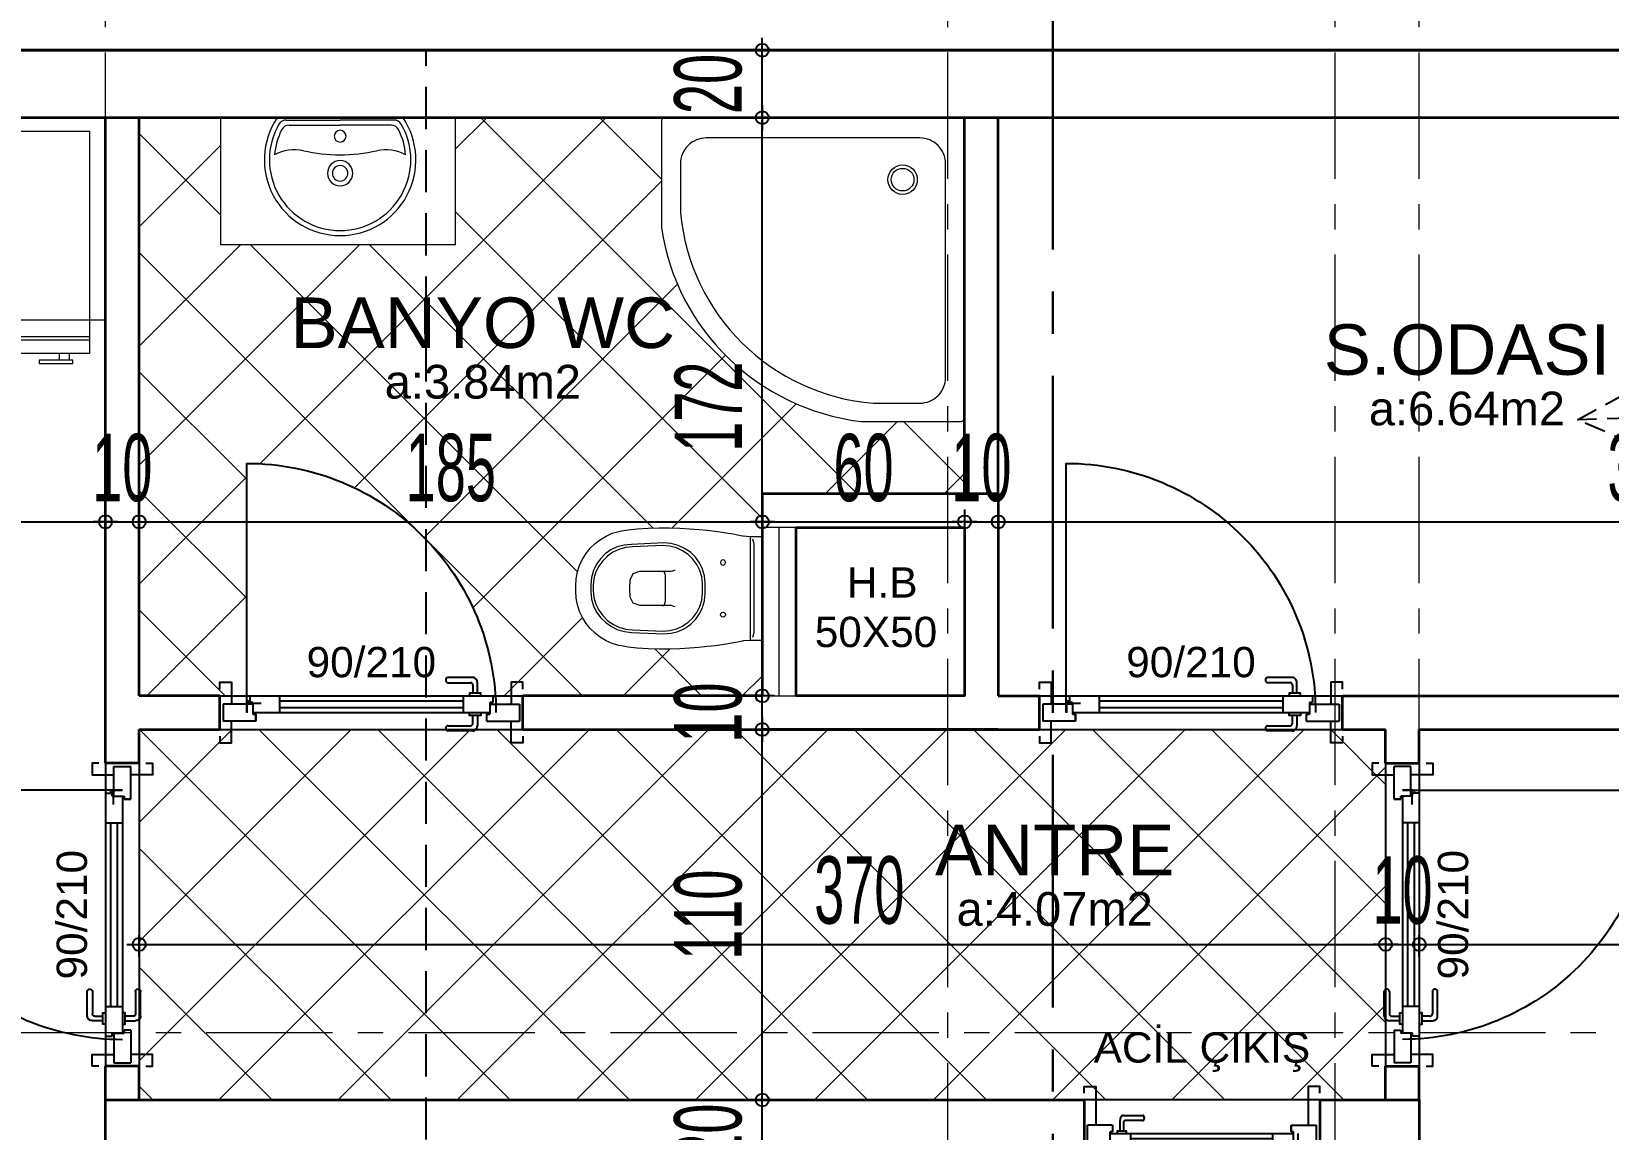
# Model space of a CAD drawing. Extents: x 386248 to 427517, y 4539405 to 4542296.
# Drawn here: x 399531 to 399999.1, y 4541307 to 4541632.9 of the extents above; entities that cross this region are included whole.
import ezdxf
from ezdxf.enums import TextEntityAlignment as Align

# ---------------------------------------------------------------- set-up
doc = ezdxf.new("R2010")
doc.units = 0
for name, pattern in [('CENTER', [2, 1.25, -0.25, 0.25, -0.25]), ('CENTER2', [1.125, 0.75, -0.125, 0.125, -0.125]), ('CENTERX2', [4, 2.5, -0.5, 0.5, -0.5]), ('DASHED2', [0.375, 0.25, -0.125]), ('DUZ', [0]), ('HIDDEN', [9.525, 6.35, -3.175])]:
    doc.linetypes.add(name, pattern=pattern)
for name, color, linetype, lineweight in [('AKS', 251, 'CENTERX2', 20), ('DUVAR', 4, 'Continuous', 35), ('GOR1', 51, 'Continuous', 25), ('MERDIVEN', 161, 'Continuous', 15), ('OLCU10', 2, 'Continuous', 25), ('t', 11, 'Continuous', 5), ('tarama ıslak zemin', 216, 'Continuous', 9), ('TEFRİŞ', 103, 'Continuous', 18)]:
    doc.layers.add(name, color=color, linetype=linetype, lineweight=lineweight)
for name, color, linetype in [('alan', 7, 'Continuous'), ('DIM', 7, 'Continuous'), ('duvar-kesim', 250, 'Continuous'), ('kapi', 16, 'Continuous'), ('kapi-yazi', 140, 'Continuous'), ('mahal', 7, 'Continuous'), ('Standart', 7, 'Continuous'), ('Y-IMAR', 15, 'DUZ')]:
    doc.layers.add(name, color=color, linetype=linetype)
doc.styles.get("Standard").update_dxf_attribs({"font": 'arial.ttf'})
doc.styles.add('T', font='ISOt.shx', dxfattribs={"width": 0.6})
doc.dimstyles.new('DOT2', dxfattribs={"dimtxt": 20, "dimasz": 0.7, "dimexe": 5, "dimexo": 5, "dimgap": 6, "dimtad": 1, "dimdec": 0, "dimdsep": 46, "dimtxsty": 'T', "dimblk1": 'SEL2', "dimblk2": 'SEL2', "dimsah": 1, "dimcen": 0, "dimse1": 1, "dimse2": 1, "dimclrd": 256, "dimclre": 256, "dimclrt": 256, "dimadec": 0, "dimazin": 0, "dimtfac": 1, "dimtdec": 0, "dimtix": 1, "dimtmove": 2, "dimatfit": 3, "dimldrblk": 'SEL2', "dimfxl": 1, "dimtolj": 1, "dimtzin": 0, "dimarcsym": 0})

# ---------------------------------------------------------------- blocks, each defined once
blk = doc.blocks.new('fm-door1')
at = {"linetype": 'Continuous'}
for p, q in [((9, 5), (91, 5)), ((9, 5), (9, 3)), ((19, 5), (19, 0)), ((81, 5), (81, 0)), ((91, 5), (91, 3)), ((0, 2.5), (0, -2.5)), ((10, 2.5), (0, 2.5)), ((7.97, 3.18), (7.97, -0.03)), ((8.4, 2.76), (12.78, 2.76)), ((10, 3), (9, 3)), ((10, 3), (10, -0.5)), ((10, 3), (10, -0.5)), ((10, 0), (90, 0)), ((91, 3), (90, 3)), ((90, 3), (90, -0.5)), ((90, 2.5), (100, 2.5)), ((100, 2.5), (100, -2.5)), ((11, -2.5), (0, -2.5)), ((10, -0.5), (11, -0.5)), ((11, -0.5), (10, -0.5)), ((11, -0.5), (11, -2.5)), ((11, -2.5), (11, -0.5)), ((89, -2.5), (89, -0.5)), ((89, -0.5), (90, -0.5)), ((89, -2.5), (100, -2.5))]:
    blk.add_line(p, q, dxfattribs=at)
at = {"color": 8, "linetype": 'Continuous'}
for p, q in [((19, 3.5), (81, 3.5)), ((19, 1.5), (81, 1.5))]:
    blk.add_line(p, q, dxfattribs=at)
at = {"linetype": 'Continuous'}
for points in [[(85.76, 5.81), (85.76, 8.89, 0.414214), (84.24, 10.41), (75.86, 10.41, 1), (75.86, 8.89), (83.48, 8.89, -0.414214), (84.24, 8.13), (84.24, 5.81)], [(85.76, -0.81), (85.76, -3.89, -0.414214), (84.24, -5.41), (75.86, -5.41, -1), (75.86, -3.89), (83.48, -3.89, 0.414214), (84.24, -3.13), (84.24, -0.81)]]:
    blk.add_lwpolyline(points, format="xyb", dxfattribs=at)
for points in [[(86.9, 5), (86.9, 5.81), (83.1, 5.81), (83.1, 5)], [(86.9, 0), (86.9, -0.81), (83.1, -0.81), (83.1, 0)]]:
    blk.add_lwpolyline(points, dxfattribs=at)
blk.add_circle((8.4, 3.18), 0.426, dxfattribs=at)
blk = doc.blocks.new('Dus-1')
for points in [[(90.17, -30.9), (90.17, -1.18, 0.414214), (88.99, 0), (0, 0)], [(0, 0), (0, -88.82, 0.414214), (1.18, -90), (32.74, -90)], [(84.75, -27.05), (84.75, -13.27, 0.414214), (77.1, -5.62), (13.68, -5.62, 0.414214), (6.03, -13.27), (6.03, -76.68, 0.414214), (13.68, -84.33), (28.13, -84.33)]]:
    blk.add_lwpolyline(points, format="xyb")
at = {"color": 8}
for radius in [4.36, 3.36]:
    blk.add_circle((18.4, -18.38), radius, dxfattribs=at)
for centre, radius, start, end in [((22.42, -22.07), 62.53, 275.2351, 355.4339), ((22.48, -22.58), 68.19, 278.6497, 352.9998)]:
    blk.add_arc(centre, radius, start, end)
blk = doc.blocks.new('Klozet-3')
for p, q in [((15.4, -3.57), (-15.35, -3.57)), ((-14.68, -2.98), (-14.01, -2.7)), ((-14.01, -2.7), (-13.13, -2.55)), ((-13.13, -2.55), (-12.69, -2.51)), ((-12.69, -2.51), (-4.94, -2.51)), ((-4.94, -2.51), (4.84, -2.51)), ((4.84, -2.51), (12.59, -2.51)), ((12.59, -2.51), (13.02, -2.55)), ((13.02, -2.55), (13.91, -2.7)), ((13.91, -2.7), (14.58, -2.98))]:
    blk.add_line(p, q)
at = {"color": 8}
for p, q in [((-4.79, -29.04), (-5.06, -29.5)), ((-5.06, -29.5), (-5.06, -29.74)), ((-3.85, -28.8), (-4.79, -29.04)), ((-0.44, -28.8), (-3.85, -28.8)), ((0.43, -28.8), (-0.44, -28.8)), ((3.83, -28.8), (0.43, -28.8)), ((4.77, -29.04), (3.83, -28.8)), ((5.04, -29.5), (4.77, -29.04)), ((5.04, -29.74), (5.04, -29.5))]:
    blk.add_line(p, q, dxfattribs=at)
blk.add_lwpolyline([(-17.9, -24.49), (-17.74, -21.61), (-17.53, -18.9), (-17.27, -16.37), (-17, -14.05), (-16.71, -11.97), (-16.43, -10.14), (-16.16, -8.6), (-15.93, -7.36), (-15.75, -6.44), (-15.63, -5.87), (-15.58, -5.68), (-15.46, -3.72), (-15.45, -1.23), (-15.46, 0), (15.46, 0), (15.45, -1.23), (15.46, -3.72), (15.58, -5.68), (15.63, -5.87), (15.75, -6.44), (15.93, -7.36), (16.16, -8.6), (16.43, -10.14), (16.71, -11.97), (17, -14.05), (17.27, -16.37), (17.53, -18.9), (17.74, -21.61), (17.9, -24.49), (17.99, -27.52), (18, -30.66), (17.91, -33.9), (17.71, -37.21), (17.43, -39.85), (17.08, -41.83), (16.91, -42.61), (16.36, -44.56), (15.56, -46.4), (14.55, -48.11), (13.33, -49.69), (11.94, -51.1), (10.38, -52.35), (8.67, -53.4), (6.84, -54.25), (4.9, -54.87), (2.88, -55.26), (0.78, -55.39), (-0.78, -55.39), (-2.88, -55.26), (-4.9, -54.87), (-6.84, -54.25), (-8.67, -53.4), (-10.38, -52.35), (-11.94, -51.1), (-13.33, -49.69), (-14.55, -48.11), (-15.56, -46.4), (-16.36, -44.56), (-16.91, -42.61), (-17.08, -41.83), (-17.43, -39.85), (-17.71, -37.21), (-17.91, -33.9), (-18, -30.66), (-17.99, -27.52)], close=True)
for points in [[(-7.32, -11.04), (-7.7, -10.94), (-8.07, -11.04), (-8.34, -11.31), (-8.44, -11.69), (-8.34, -12.07), (-8.07, -12.34), (-7.7, -12.44), (-7.32, -12.34), (-7.05, -12.07), (-6.95, -11.69), (-7.05, -11.31)], [(7.15, -11.31), (7.42, -11.04), (7.8, -10.94), (8.17, -11.04), (8.44, -11.31), (8.55, -11.69), (8.44, -12.07), (8.17, -12.34), (7.8, -12.44), (7.42, -12.34), (7.15, -12.07), (7.05, -11.69)], [(-13.52, -29.22), (-13.07, -38.88), (-12.88, -41.04), (-12.33, -43.08), (-11.45, -44.96), (-10.27, -46.64), (-8.83, -48.09), (-7.16, -49.28), (-5.29, -50.17), (-3.26, -50.73), (-1.09, -50.93), (0.99, -50.93), (3.16, -50.72), (5.19, -50.14), (7.05, -49.21), (8.72, -47.99), (10.16, -46.52), (11.35, -44.83), (12.25, -42.96), (12.82, -40.97), (13.04, -38.88), (13.49, -29.22), (13.3, -27.05), (12.74, -24.99), (11.86, -23.09), (10.68, -21.38), (9.24, -19.89), (7.57, -18.67), (5.7, -17.75), (3.67, -17.18), (1.51, -16.98), (-1.54, -16.98), (-3.7, -17.18), (-5.74, -17.75), (-7.6, -18.67), (-9.27, -19.89), (-10.72, -21.38), (-11.89, -23.09), (-12.78, -24.99), (-13.33, -27.05)], [(-12.73, -29.5), (-12.3, -38.59), (-12.12, -40.64), (-11.59, -42.58), (-10.74, -44.38), (-9.62, -46.01), (-8.24, -47.42), (-6.65, -48.58), (-4.88, -49.46), (-2.95, -50.01), (-0.91, -50.2), (0.66, -50.2), (2.7, -50.01), (4.65, -49.46), (6.45, -48.58), (8.08, -47.42), (9.49, -46.01), (10.65, -44.38), (11.53, -42.58), (12.08, -40.64), (12.27, -38.59), (12.69, -29.5), (12.51, -27.45), (12, -25.5), (11.17, -23.68), (10.06, -22.04), (8.71, -20.61), (7.14, -19.43), (5.38, -18.54), (3.47, -17.98), (1.44, -17.78), (-1.42, -17.78), (-3.46, -17.98), (-5.37, -18.54), (-7.14, -19.43), (-8.71, -20.61), (-10.07, -22.04), (-11.19, -23.68), (-12.02, -25.5), (-12.55, -27.45)]]:
    blk.add_lwpolyline(points, close=True, dxfattribs=at)
blk.add_lwpolyline([(5.47, -25.87), (5.22, -26.6), (5.11, -27.1), (5.09, -27.28), (5.09, -36.43), (4.39, -38.41), (2.57, -39.21), (0.04, -39.36), (-0.06, -39.36), (-2.58, -39.21), (-4.4, -38.41), (-5.1, -36.43), (-5.11, -27.28), (-5.13, -27.1), (-5.23, -26.6), (-5.49, -25.87)], dxfattribs=at)
blk = doc.blocks.new('Lav-1')
for p, q in [((-18.7083, 0), (18.7083, 0)), ((-15.105, -2.2), (0, -2.2)), ((15.105, -2.2), (0, -2.2))]:
    blk.add_line(p, q)
at = {"color": 8}
for p in [(-15.9925, -0.7), (15.9925, -0.7)]:
    blk.add_line(p, (0, -0.7), dxfattribs=at)
for centre, radius, start, end in [((0, -12.5), 22.5, 146.251011, 270), ((0, -12.5), 22.5, 270, 33.748989), ((0, -12.5), 19.5, 152.688782, 175.764074), ((-15.105, -4.7), 2.5, 90, 152.688782), ((15.105, -4.7), 2.5, 27.311218, 90), ((0, -12.5), 19.5, 4.235926, 27.311218), ((-13.5377, -21.504), 12, 77.387843, 119.499625), ((0, 39), 50, 257.387843, 270), ((0, 39), 50, 270, 282.612157), ((13.5377, -21.504), 12, 60.500375, 102.612157)]:
    blk.add_arc(centre, radius, start, end)
for centre, radius, start, end in [((0, -12.5), 21, 149.821029, 270), ((-15.9925, -3.2), 2.5, 90, 149.821029), ((0, -5.5), 1.75, 90, 270), ((0, -12.5), 21, 270, 30.178971), ((0, -5.5), 1.75, 270, 90), ((15.9925, -3.2), 2.5, 30.178971, 90), ((0, -16.5), 3.75, 90, 270), ((0, -16.5), 3.75, 270, 90), ((0, -16.5), 2.3, 90, 270), ((0, -16.5), 2.3, 270, 90)]:
    blk.add_arc(centre, radius, start, end, dxfattribs=at)
blk = doc.blocks.new('50505')
at = {"layer": 'Y-IMAR', "color": 6, "linetype": 'DASHED2', "ltscale": 50}
blk.add_lwpolyline([(399490.75, 4547372.27), (399490.75, 4548014.39)], dxfattribs=at)
blk = doc.blocks.new('SEL2')
at = {"layer": 'OLCU10'}
for p, q in [((5.25, 0), (-5.25, 0)), ((0, 5.25), (0, -3.95))]:
    blk.add_line(p, q, dxfattribs=at)
blk.add_circle((0, 0), 2.75, dxfattribs=at)
blk = doc.blocks.new('*D2291')
at = {"layer": 'Defpoints', "color": 0}
for p in [(399073.05, 4541529.19), (399552.94, 4541487.38), (399552.94, 4541472.28)]:
    blk.add_point(p, dxfattribs=at)
at = {"layer": 'DIM', "lineweight": -2}
blk.add_line((399073.75, 4541487.38), (399552.24, 4541487.38), dxfattribs=at)
at = {"layer": 'DIM', "linetype": 'ByBlock', "lineweight": -2, "xscale": 0.7, "yscale": 0.7, "zscale": 0.7, "rotation": 180}
blk.add_blockref('SEL2', (399073.05, 4541487.38), dxfattribs=at)
at = {"layer": 'DIM', "linetype": 'ByBlock', "lineweight": -2, "xscale": 0.7, "yscale": 0.7, "zscale": 0.7}
blk.add_blockref('SEL2', (399552.94, 4541487.38), dxfattribs=at)
at = {"layer": 'DIM', "insert": (399313, 4541503.38), "char_height": 20, "attachment_point": 5, "style": 'T'}
blk.add_mtext('\\A1;480', dxfattribs=at)
blk = doc.blocks.new('*D2292')
at = {"layer": 'Defpoints', "color": 0}
for p in [(399562.94, 4541487.38), (399552.94, 4541472.28), (399562.94, 4541472.28)]:
    blk.add_point(p, dxfattribs=at)
at = {"layer": 'DIM', "lineweight": -2}
for p, q in [((399552.24, 4541487.38), (399551.54, 4541487.38)), ((399552.94, 4541487.38), (399562.94, 4541487.38)), ((399563.64, 4541487.38), (399564.34, 4541487.38))]:
    blk.add_line(p, q, dxfattribs=at)
at = {"layer": 'DIM', "linetype": 'ByBlock', "lineweight": -2, "xscale": 0.7, "yscale": 0.7, "zscale": 0.7}
blk.add_blockref('SEL2', (399552.94, 4541487.38), dxfattribs=at)
at = {"layer": 'DIM', "linetype": 'ByBlock', "lineweight": -2, "xscale": 0.7, "yscale": 0.7, "zscale": 0.7, "rotation": 180}
blk.add_blockref('SEL2', (399562.94, 4541487.38), dxfattribs=at)
at = {"layer": 'DIM', "insert": (399557.94, 4541503.38), "char_height": 20, "attachment_point": 5, "style": 'T'}
blk.add_mtext('\\A1;10', dxfattribs=at)
blk = doc.blocks.new('*D2293')
at = {"layer": 'Defpoints', "color": 0}
for p in [(399747.94, 4541495.76), (399747.94, 4541487.38), (399562.94, 4541472.28)]:
    blk.add_point(p, dxfattribs=at)
at = {"layer": 'DIM', "lineweight": -2}
blk.add_line((399563.64, 4541487.38), (399747.24, 4541487.38), dxfattribs=at)
at = {"layer": 'DIM', "linetype": 'ByBlock', "lineweight": -2, "xscale": 0.7, "yscale": 0.7, "zscale": 0.7, "rotation": 180}
blk.add_blockref('SEL2', (399562.94, 4541487.38), dxfattribs=at)
at = {"layer": 'DIM', "linetype": 'ByBlock', "lineweight": -2, "xscale": 0.7, "yscale": 0.7, "zscale": 0.7}
blk.add_blockref('SEL2', (399747.94, 4541487.38), dxfattribs=at)
at = {"layer": 'DIM', "insert": (399655.44, 4541503.38), "char_height": 20, "attachment_point": 5, "style": 'T'}
blk.add_mtext('\\A1;185', dxfattribs=at)
blk = doc.blocks.new('*D2294')
at = {"layer": 'Defpoints', "color": 0}
for p in [(399747.94, 4541495.76), (399807.94, 4541495.76), (399807.94, 4541487.38)]:
    blk.add_point(p, dxfattribs=at)
at = {"layer": 'DIM', "lineweight": -2}
blk.add_line((399748.64, 4541487.38), (399807.24, 4541487.38), dxfattribs=at)
at = {"layer": 'DIM', "linetype": 'ByBlock', "lineweight": -2, "xscale": 0.7, "yscale": 0.7, "zscale": 0.7, "rotation": 180}
blk.add_blockref('SEL2', (399747.94, 4541487.38), dxfattribs=at)
at = {"layer": 'DIM', "linetype": 'ByBlock', "lineweight": -2, "xscale": 0.7, "yscale": 0.7, "zscale": 0.7}
blk.add_blockref('SEL2', (399807.94, 4541487.38), dxfattribs=at)
at = {"layer": 'DIM', "insert": (399777.94, 4541503.38), "char_height": 20, "attachment_point": 5, "style": 'T'}
blk.add_mtext('\\A1;60', dxfattribs=at)
blk = doc.blocks.new('*D2295')
at = {"layer": 'Defpoints', "color": 0}
for p in [(399807.94, 4541495.76), (399817.94, 4541499.3), (399817.94, 4541487.38)]:
    blk.add_point(p, dxfattribs=at)
at = {"layer": 'DIM', "lineweight": -2}
for p, q in [((399807.24, 4541487.38), (399806.54, 4541487.38)), ((399807.94, 4541487.38), (399817.94, 4541487.38)), ((399818.64, 4541487.38), (399819.34, 4541487.38))]:
    blk.add_line(p, q, dxfattribs=at)
at = {"layer": 'DIM', "linetype": 'ByBlock', "lineweight": -2, "xscale": 0.7, "yscale": 0.7, "zscale": 0.7}
blk.add_blockref('SEL2', (399807.94, 4541487.38), dxfattribs=at)
at = {"layer": 'DIM', "linetype": 'ByBlock', "lineweight": -2, "xscale": 0.7, "yscale": 0.7, "zscale": 0.7, "rotation": 180}
blk.add_blockref('SEL2', (399817.94, 4541487.38), dxfattribs=at)
at = {"layer": 'DIM', "insert": (399812.94, 4541503.38), "char_height": 20, "attachment_point": 5, "style": 'T'}
blk.add_mtext('\\A1;10', dxfattribs=at)
blk = doc.blocks.new('*D2296')
at = {"layer": 'Defpoints', "color": 0}
for p in [(399817.94, 4541499.3), (400206.44, 4541487.38), (400206.44, 4541471.97)]:
    blk.add_point(p, dxfattribs=at)
at = {"layer": 'DIM', "lineweight": -2}
blk.add_line((399818.64, 4541487.38), (400205.74, 4541487.38), dxfattribs=at)
at = {"layer": 'DIM', "linetype": 'ByBlock', "lineweight": -2, "xscale": 0.7, "yscale": 0.7, "zscale": 0.7, "rotation": 180}
blk.add_blockref('SEL2', (399817.94, 4541487.38), dxfattribs=at)
at = {"layer": 'DIM', "linetype": 'ByBlock', "lineweight": -2, "xscale": 0.7, "yscale": 0.7, "zscale": 0.7}
blk.add_blockref('SEL2', (400206.44, 4541487.38), dxfattribs=at)
at = {"layer": 'DIM', "insert": (400012.19, 4541503.38), "char_height": 20, "attachment_point": 5, "style": 'T'}
blk.add_mtext('\\A1;389', dxfattribs=at)
blk = doc.blocks.new('Buzdlb2')
for p, q in [((-32, 0), (32, 0)), ((35, -4), (-35, -4)), ((-35, -4), (-35, -70)), ((35, -70), (35, -4)), ((35, -65), (-35, -65)), ((-35, -66), (35, -66)), ((-35, -70), (35, -70))]:
    blk.add_line(p, q)
at = {"color": 8}
for p, q in [((-29, -70), (-29, -72)), ((-26, -70), (-26, -72)), ((-30, -72), (-20, -72)), ((-30, -73), (-30, -72)), ((-20, -73), (-30, -73)), ((-20, -72), (-20, -73))]:
    blk.add_line(p, q, dxfattribs=at)
blk = doc.blocks.new('*D2308')
at = {"layer": 'Defpoints', "color": 0}
for p in [(399932.94, 4541361.95), (399562.94, 4541315.76), (399932.94, 4541315.76)]:
    blk.add_point(p, dxfattribs=at)
at = {"layer": 'DIM', "lineweight": -2}
blk.add_line((399563.64, 4541361.95), (399932.24, 4541361.95), dxfattribs=at)
at = {"layer": 'DIM', "linetype": 'ByBlock', "lineweight": -2, "xscale": 0.7, "yscale": 0.7, "zscale": 0.7, "rotation": 180}
blk.add_blockref('SEL2', (399562.94, 4541361.95), dxfattribs=at)
at = {"layer": 'DIM', "linetype": 'ByBlock', "lineweight": -2, "xscale": 0.7, "yscale": 0.7, "zscale": 0.7}
blk.add_blockref('SEL2', (399932.94, 4541361.95), dxfattribs=at)
at = {"layer": 'DIM', "insert": (399776.7, 4541377.95), "char_height": 20, "attachment_point": 5, "style": 'T'}
blk.add_mtext('\\A1;370', dxfattribs=at)
blk = doc.blocks.new('*D2309')
at = {"layer": 'Defpoints', "color": 0}
for p in [(399942.94, 4541361.95), (399942.94, 4541352.43), (399932.94, 4541315.76)]:
    blk.add_point(p, dxfattribs=at)
at = {"layer": 'DIM', "lineweight": -2}
for p, q in [((399932.24, 4541361.95), (399931.54, 4541361.95)), ((399932.94, 4541361.95), (399942.94, 4541361.95)), ((399943.64, 4541361.95), (399944.34, 4541361.95))]:
    blk.add_line(p, q, dxfattribs=at)
at = {"layer": 'DIM', "linetype": 'ByBlock', "lineweight": -2, "xscale": 0.7, "yscale": 0.7, "zscale": 0.7}
blk.add_blockref('SEL2', (399932.94, 4541361.95), dxfattribs=at)
at = {"layer": 'DIM', "linetype": 'ByBlock', "lineweight": -2, "xscale": 0.7, "yscale": 0.7, "zscale": 0.7, "rotation": 180}
blk.add_blockref('SEL2', (399942.94, 4541361.95), dxfattribs=at)
at = {"layer": 'DIM', "insert": (399937.94, 4541377.95), "char_height": 20, "attachment_point": 5, "style": 'T'}
blk.add_mtext('\\A1;10', dxfattribs=at)
blk = doc.blocks.new('*D2310')
at = {"layer": 'Defpoints', "color": 0}
for p in [(400210.33, 4541361.95), (399942.94, 4541352.43), (400210.33, 4541354)]:
    blk.add_point(p, dxfattribs=at)
at = {"layer": 'DIM', "lineweight": -2}
blk.add_line((399943.64, 4541361.95), (400209.63, 4541361.95), dxfattribs=at)
at = {"layer": 'DIM', "linetype": 'ByBlock', "lineweight": -2, "xscale": 0.7, "yscale": 0.7, "zscale": 0.7, "rotation": 180}
blk.add_blockref('SEL2', (399942.94, 4541361.95), dxfattribs=at)
at = {"layer": 'DIM', "linetype": 'ByBlock', "lineweight": -2, "xscale": 0.7, "yscale": 0.7, "zscale": 0.7}
blk.add_blockref('SEL2', (400210.33, 4541361.95), dxfattribs=at)
at = {"layer": 'DIM', "insert": (400076.63, 4541377.95), "char_height": 20, "attachment_point": 5, "style": 'T'}
blk.add_mtext('\\A1;267', dxfattribs=at)
blk = doc.blocks.new('*D2321')
at = {"layer": 'Defpoints', "color": 0}
for p in [(399747.88, 4541315.76), (399769.01, 4541315.76), (399747.88, 4541295.76)]:
    blk.add_point(p, dxfattribs=at)
at = {"layer": 'DIM', "lineweight": -2}
for p, q in [((399747.88, 4541316.46), (399747.88, 4541317.16)), ((399747.88, 4541295.76), (399747.88, 4541315.76)), ((399747.88, 4541295.06), (399747.88, 4541294.36))]:
    blk.add_line(p, q, dxfattribs=at)
at = {"layer": 'DIM', "linetype": 'ByBlock', "lineweight": -2, "xscale": 0.7, "yscale": 0.7, "zscale": 0.7}
for p, rotation in [((399747.88, 4541315.76), 270), ((399747.88, 4541295.76), 90)]:
    blk.add_blockref('SEL2', p, dxfattribs=dict(at, rotation=rotation))
at = {"layer": 'DIM', "insert": (399731.88, 4541305.76), "char_height": 20, "attachment_point": 5, "rotation": 90, "style": 'T'}
blk.add_mtext('\\A1;20', dxfattribs=at)
blk = doc.blocks.new('*D2322')
at = {"layer": 'Defpoints', "color": 0}
for p in [(399747.88, 4541425.76), (399753.51, 4541425.76), (399769.01, 4541315.76)]:
    blk.add_point(p, dxfattribs=at)
at = {"layer": 'DIM', "lineweight": -2}
blk.add_line((399747.88, 4541316.46), (399747.88, 4541425.06), dxfattribs=at)
at = {"layer": 'DIM', "linetype": 'ByBlock', "lineweight": -2, "xscale": 0.7, "yscale": 0.7, "zscale": 0.7}
for p, rotation in [((399747.88, 4541425.76), 90), ((399747.88, 4541315.76), 270)]:
    blk.add_blockref('SEL2', p, dxfattribs=dict(at, rotation=rotation))
at = {"layer": 'DIM', "insert": (399731.88, 4541370.76), "char_height": 20, "attachment_point": 5, "rotation": 90, "style": 'T'}
blk.add_mtext('\\A1;110', dxfattribs=at)
blk = doc.blocks.new('*D2323')
at = {"layer": 'Defpoints', "color": 0}
for p in [(399747.88, 4541435.76), (399765, 4541435.76), (399753.51, 4541425.76)]:
    blk.add_point(p, dxfattribs=at)
at = {"layer": 'DIM', "lineweight": -2}
for p, q in [((399747.88, 4541436.46), (399747.88, 4541437.16)), ((399747.88, 4541425.76), (399747.88, 4541435.76)), ((399747.88, 4541425.06), (399747.88, 4541424.36))]:
    blk.add_line(p, q, dxfattribs=at)
at = {"layer": 'DIM', "linetype": 'ByBlock', "lineweight": -2, "xscale": 0.7, "yscale": 0.7, "zscale": 0.7}
for p, rotation in [((399747.88, 4541435.76), 270), ((399747.88, 4541425.76), 90)]:
    blk.add_blockref('SEL2', p, dxfattribs=dict(at, rotation=rotation))
at = {"layer": 'DIM', "insert": (399731.88, 4541430.76), "char_height": 20, "attachment_point": 5, "rotation": 90, "style": 'T'}
blk.add_mtext('\\A1;10', dxfattribs=at)
blk = doc.blocks.new('*D2324')
at = {"layer": 'Defpoints', "color": 0}
for p in [(399747.88, 4541607.38), (399763.53, 4541607.38), (399765, 4541435.76)]:
    blk.add_point(p, dxfattribs=at)
at = {"layer": 'DIM', "lineweight": -2}
blk.add_line((399747.88, 4541436.46), (399747.88, 4541606.68), dxfattribs=at)
at = {"layer": 'DIM', "linetype": 'ByBlock', "lineweight": -2, "xscale": 0.7, "yscale": 0.7, "zscale": 0.7}
for p, rotation in [((399747.88, 4541607.38), 90), ((399747.88, 4541435.76), 270)]:
    blk.add_blockref('SEL2', p, dxfattribs=dict(at, rotation=rotation))
at = {"layer": 'DIM', "insert": (399731.88, 4541521.57), "char_height": 20, "attachment_point": 5, "rotation": 90, "style": 'T'}
blk.add_mtext('\\A1;172', dxfattribs=at)
blk = doc.blocks.new('*D2325')
at = {"layer": 'Defpoints', "color": 0}
for p in [(399747.88, 4541627.38), (399763.53, 4541627.38), (399763.53, 4541607.38)]:
    blk.add_point(p, dxfattribs=at)
at = {"layer": 'DIM', "lineweight": -2}
for p, q in [((399747.88, 4541628.08), (399747.88, 4541628.78)), ((399747.88, 4541607.38), (399747.88, 4541627.38)), ((399747.88, 4541606.68), (399747.88, 4541605.98))]:
    blk.add_line(p, q, dxfattribs=at)
at = {"layer": 'DIM', "linetype": 'ByBlock', "lineweight": -2, "xscale": 0.7, "yscale": 0.7, "zscale": 0.7}
for p, rotation in [((399747.88, 4541627.38), 270), ((399747.88, 4541607.38), 90)]:
    blk.add_blockref('SEL2', p, dxfattribs=dict(at, rotation=rotation))
at = {"layer": 'DIM', "insert": (399731.88, 4541617.38), "char_height": 20, "attachment_point": 5, "rotation": 90, "style": 'T'}
blk.add_mtext('\\A1;20', dxfattribs=at)
blk = doc.blocks.new('G$C5DD4B624')
at = {"layer": 'Standart', "color": 2, "linetype": 'CENTER2', "lineweight": 30, "ltscale": 100}
blk.add_lwpolyline([(1065.54, 2101.93), (1065.54, 112.65)], dxfattribs=at)
blk = doc.blocks.new('fm-win2')
at = {"color": 8, "linetype": 'Continuous'}
for p, q in [((11, 1.37), (11, 0.17)), ((11, 1.37), (54.25, 1.37)), ((11, 0.17), (54.25, 0.17)), ((12, 1.37), (12, 0.17)), ((12.75, 3), (52.5, 3)), ((53.25, 1.37), (53.25, 0.17)), ((54.25, 1.37), (54.25, 0.17)), ((63.85, 0.28), (63.85, -0.92)), ((63.85, 0.28), (103.15, 0.28)), ((64.85, 0.28), (64.85, -0.92)), ((102.15, 0.28), (102.15, -0.92)), ((103.15, 0.28), (103.15, -0.92)), ((12.85, -1.85), (52.3, -1.85)), ((63.85, -0.92), (103.15, -0.92)), ((65.4, -3.35), (101.6, -3.35))]:
    blk.add_line(p, q, dxfattribs=at)
at = {"linetype": 'Continuous'}
for points in [[(7, -1.75), (0, -1.75), (0, 1.75), (7, 1.75)], [(7.5, -1.7), (7.5, -0.1), (7.2, -0.1), (7.2, 0.2), (7.5, 0.2), (7.5, 0.7), (7.2, 0.7), (7.2, 1), (7.5, 1), (7.5, 2), (6.16, 2), (6.16, 2.7), (5.65, 2.7), (5.51, 2), (5.2, 2), (5.4, 3), (12.5, 3), (12.7, 2), (12.39, 2), (12.25, 2.7), (11.74, 2.7), (11.74, 2), (10.5, 2), (10.5, 1), (10.8, 1), (10.8, 0.7), (10.5, 0.7), (10.5, 0.2), (10.8, 0.2), (10.8, -0.1), (10.5, -0.1), (10.5, -1.7), (10.8, -1.7), (10.8, -2), (7.2, -2), (7.2, -1.7)], [(58, 2), (59.24, 2), (59.24, 2.7), (59.75, 2.7), (59.89, 2), (60.2, 2), (60, 3), (52.75, 3), (52.55, 2), (52.86, 2), (53, 2.7), (53.51, 2.7), (53.51, 2), (54.75, 2), (54.75, 1), (54.45, 1), (54.45, 0.7), (54.75, 0.7), (54.75, 0.2), (54.45, 0.2), (54.45, -0.1), (54.75, -0.1), (54.75, -1.69), (54.45, -1.69), (54.45, -2), (58.3, -2), (58.3, -1.69), (58, -1.69), (58, -0.1), (58.3, -0.1), (58.3, 0.2), (58, 0.2), (58, 0.7), (58.3, 0.7), (58.3, 1), (58, 1)], [(63.05, -1.25), (63.05, 0.9), (63.89, 0.9), (63.89, 1.6), (64.4, 1.6), (64.54, 0.9), (64.85, 0.9), (64.65, 1.9), (59.75, 1.9), (59.75, 1.6), (59.85, 1.6), (59.85, 0.8), (59.05, 0.8), (59.05, -0.2), (60.05, -0.2), (60.05, -1.75), (59.05, -1.75), (59.05, -2.25), (57.5, -2.25), (57.5, -3.5), (63.35, -3.5), (63.35, -3.2), (63.05, -3.2), (63.05, -1.4), (63.35, -1.4), (63.35, -1.25)], [(103.95, -1.4), (103.65, -1.4), (103.65, -1.25), (103.95, -1.25), (103.95, 0.9), (103.11, 0.9), (103.11, 1.6), (102.6, 1.6), (102.46, 0.9), (102.15, 0.9), (102.35, 1.9), (107.25, 1.9), (107.25, 1.6), (107.15, 1.6), (107.15, 0.8), (107.95, 0.8), (107.95, -0.2), (106.95, -0.2), (106.95, -1.75), (107.95, -1.75), (107.95, -2.25), (109.5, -2.25), (109.5, -3.5), (103.65, -3.5), (103.65, -3.2), (103.95, -3.2)], [(109, 0.7), (108.7, 0.7), (108.7, 1), (109, 1), (109, 2), (107.76, 2), (107.76, 2.7), (107.25, 2.7), (107.11, 2), (106.8, 2), (107, 3), (114.35, 3), (114.55, 2), (114.24, 2), (114.1, 2.7), (113.59, 2.7), (113.59, 2), (112.25, 2), (112.25, 1), (112.55, 1), (112.55, 0.7), (112.25, 0.7), (112.25, 0.2), (112.55, 0.2), (112.55, -0.1), (112.25, -0.1), (112.25, -1.69), (112.55, -1.69), (112.55, -2), (108.7, -2), (108.7, -1.69), (109, -1.69), (109, -0.1), (108.7, -0.1), (108.7, 0.2), (109, 0.2)], [(113, -1.75), (120, -1.75), (120, 1.75), (113, 1.75)]]:
    blk.add_lwpolyline(points, close=True, dxfattribs=at)
at = {"color": 8, "linetype": 'Continuous'}
blk.add_lwpolyline([(63.45, 1.9), (65.25, 3.7), (101.75, 3.7), (103.55, 1.9)], dxfattribs=at)
for points in [[(10.9, -1.35), (10.9, -1.85), (12.6, -1.85), (12.6, -0.45), (12.3, -0.45), (12.3, -0.95), (11.8, -0.95), (11.8, -0.45), (11.5, -0.45), (11.5, -1.05), (10.7, -1.05), (10.7, -0.45), (10.6, -0.45), (10.6, -1.35)], [(54.35, -1.35), (54.35, -1.85), (52.65, -1.85), (52.65, -0.45), (52.95, -0.45), (52.95, -0.95), (53.45, -0.95), (53.45, -0.45), (53.75, -0.45), (53.75, -1.05), (54.55, -1.05), (54.55, -0.45), (54.65, -0.45), (54.65, -1.35)], [(63.15, -2.45), (63.45, -2.45), (63.45, -3.35), (65.15, -3.35), (65.15, -1.55), (64.85, -1.55), (64.85, -2.05), (64.35, -2.05), (64.35, -1.55), (64.05, -1.55), (64.05, -2.15), (63.25, -2.15), (63.25, -1.55), (63.15, -1.55)], [(103.85, -2.45), (103.55, -2.45), (103.55, -3.35), (101.85, -3.35), (101.85, -1.55), (102.15, -1.55), (102.15, -2.05), (102.65, -2.05), (102.65, -1.55), (102.95, -1.55), (102.95, -2.15), (103.75, -2.15), (103.75, -1.55), (103.85, -1.55)]]:
    blk.add_lwpolyline(points, close=True, dxfattribs=at)
blk = doc.blocks.new('güvercinli')
at = {"layer": 'duvar-kesim', "linetype": 'HIDDEN'}
for p, q in [((134034.64, -117635.29), (134034.64, -117620.29)), ((134154.64, -117620.29), (134034.64, -117620.29)), ((134154.64, -117635.29), (134154.64, -117620.29))]:
    blk.add_line(p, q, dxfattribs=at)
for points in [[(134034.64, -117618.29), (134034.64, -117616.29), (134038.14, -117616.29), (134038.14, -117625.29)], [(134154.64, -117618.29), (134154.64, -117616.29), (134151.14, -117616.29), (134151.14, -117625.29)], [(134034.64, -117637.29), (134034.64, -117639.29), (134038.14, -117639.29), (134038.14, -117630.29)], [(134154.64, -117637.29), (134154.64, -117639.29), (134151.14, -117639.29), (134151.14, -117630.29)], [(134094.64, -117635.29), (134094.64, -117755.29), (134034.64, -117635.29), (134151.14, -117635.29), (134094.64, -117755.29)]]:
    blk.add_lwpolyline(points, dxfattribs=at)
at = {"layer": 'duvar-kesim', "linetype": 'HIDDEN', "xscale": -0.9833333333333298, "zscale": 0.98333333333333}
blk.add_blockref('fm-win2', (134153.64, -117627.79), dxfattribs=at)

msp = doc.modelspace()

# ---------------------------------------------------------------- hatches: boundary and pattern name
at = {"layer": 'tarama ıslak zemin'}
h = msp.add_hatch(dxfattribs=at)
h.set_pattern_fill('ANSI37', color=251, scale=200, angle=180, style=0)
h.set_pattern_definition([(45, (170792.406, 4604203.09), (-17.6776695, 17.6776695), []), (135, (170792.406, 4604203.09), (-17.6776695, -17.6776695), [])])
edge = h.paths.add_edge_path()
edge.add_line((399648.142, 4541425.762), (399590.357, 4541425.762))
edge.add_line((399590.357, 4541425.762), (399586.857, 4541425.762))
edge.add_line((399586.857, 4541425.762), (399562.942, 4541425.762))
edge.add_line((399562.942, 4541425.762), (399562.942, 4541415.762))
edge.add_line((399562.942, 4541415.762), (399562.942, 4541412.262))
edge.add_line((399562.942, 4541412.262), (399562.942, 4541348.597))
edge.add_ellipse((399562.588, 4541348.005), major_axis=(-0.76, 0), ratio=0.88, start_angle=180, end_angle=242.23737, ccw=False)
edge.add_line((399563.348, 4541348.005), (399563.348, 4541340.632))
edge.add_ellipse((399561.827, 4541340.632), major_axis=(-1.521, 0), ratio=0.88, start_angle=137.13047, end_angle=180, ccw=False)
edge.add_line((399562.942, 4541339.721), (399562.942, 4541329.262))
edge.add_line((399562.942, 4541329.262), (399562.942, 4541325.762))
edge.add_line((399562.942, 4541325.762), (399562.942, 4541315.762))
edge.add_line((399562.942, 4541315.762), (399648.142, 4541315.762))
edge.add_line((399648.142, 4541315.762), (399648.142, 4541425.762))
edge = h.paths.add_edge_path()
edge.add_line((399909.917, 4541315.762), (399913.417, 4541315.762))
edge.add_line((399913.417, 4541315.762), (399932.942, 4541315.762))
edge.add_line((399932.942, 4541315.762), (399932.942, 4541325.762))
edge.add_line((399932.942, 4541325.762), (399932.942, 4541329.262))
edge.add_line((399932.942, 4541329.262), (399932.942, 4541339.721))
edge.add_ellipse((399934.056, 4541340.632), major_axis=(1.521, 0), ratio=0.88, start_angle=540, end_angle=582.86953, ccw=False)
edge.add_line((399932.536, 4541340.632), (399932.536, 4541348.005))
edge.add_ellipse((399933.296, 4541348.005), major_axis=(0.76, 0), ratio=0.88, start_angle=477.76263, end_angle=540, ccw=False)
edge.add_line((399932.942, 4541348.597), (399932.942, 4541412.262))
edge.add_line((399932.942, 4541412.262), (399932.942, 4541415.762))
edge.add_line((399932.942, 4541415.762), (399932.942, 4541425.762))
edge.add_line((399932.942, 4541425.762), (399920.156, 4541425.762))
edge.add_line((399920.156, 4541425.762), (399916.656, 4541425.762))
edge.add_line((399916.656, 4541425.762), (399906.198, 4541425.762))
edge.add_ellipse((399905.287, 4541426.877), major_axis=(0, 1.521), ratio=0.88, start_angle=540, end_angle=582.86953, ccw=False)
edge.add_line((399905.287, 4541425.356), (399897.913, 4541425.356))
edge.add_ellipse((399897.913, 4541426.117), major_axis=(0, 0.76), ratio=0.88, start_angle=477.76263, end_angle=540, ccw=False)
edge.add_line((399897.321, 4541425.762), (399833.656, 4541425.762))
edge.add_line((399833.656, 4541425.762), (399830.156, 4541425.762))
edge.add_line((399830.156, 4541425.762), (399817.942, 4541425.762))
edge.add_line((399817.942, 4541425.762), (399747.942, 4541425.762))
edge.add_line((399747.942, 4541425.762), (399676.857, 4541425.762))
edge.add_line((399676.857, 4541425.762), (399673.357, 4541425.762))
edge.add_line((399673.357, 4541425.762), (399662.901, 4541425.762))
edge.add_ellipse((399661.988, 4541426.875), major_axis=(0, 1.521), ratio=0.88, start_angle=540, end_angle=583.0057, ccw=False)
edge.add_line((399661.988, 4541425.354), (399654.614, 4541425.354))
edge.add_ellipse((399654.614, 4541426.114), major_axis=(0, 0.76), ratio=0.88, start_angle=477.55318, end_angle=540, ccw=False)
edge.add_line((399654.021, 4541425.762), (399648.142, 4541425.762))
edge.add_line((399648.142, 4541425.762), (399648.142, 4541315.762))
edge.add_line((399648.142, 4541315.762), (399843.417, 4541315.762))
edge.add_line((399843.417, 4541315.762), (399846.917, 4541315.762))
edge.add_line((399846.917, 4541315.762), (399909.917, 4541315.762))
h.paths.add_polyline_path([(399924.371, 4541397.953), (399951.513, 4541397.953), (399951.513, 4541357.953), (399924.371, 4541357.953)], flags=9)
h.paths.add_polyline_path([(399673.357, 4541435.758), (399676.857, 4541435.758), (399747.942, 4541435.758), (399747.942, 4541452.164), (399746.713, 4541452.177), (399744.375, 4541452.163), (399744.222, 4541452.162), (399742.262, 4541452.044), (399742.068, 4541452.001), (399741.502, 4541451.881), (399740.586, 4541451.698), (399739.344, 4541451.466), (399737.799, 4541451.202), (399735.974, 4541450.919), (399733.891, 4541450.631), (399731.574, 4541450.353), (399729.046, 4541450.1), (399726.329, 4541449.887), (399723.448, 4541449.727), (399720.424, 4541449.636), (399717.282, 4541449.627), (399714.043, 4541449.716), (399710.731, 4541449.917), (399708.095, 4541450.2), (399706.112, 4541450.546), (399705.329, 4541450.715), (399703.381, 4541451.27), (399701.542, 4541452.064), (399699.828, 4541453.078), (399698.254, 4541454.293), (399696.838, 4541455.69), (399695.595, 4541457.251), (399694.542, 4541458.957), (399693.695, 4541460.788), (399693.07, 4541462.725), (399692.683, 4541464.75), (399692.55, 4541466.844), (399692.55, 4541468.41), (399692.683, 4541470.504), (399693.07, 4541472.529), (399693.695, 4541474.467), (399694.542, 4541476.298), (399695.595, 4541478.003), (399696.838, 4541479.564), (399698.254, 4541480.961), (399699.828, 4541482.177), (399701.542, 4541483.191), (399703.381, 4541483.985), (399705.329, 4541484.539), (399706.112, 4541484.708), (399708.095, 4541485.054), (399710.731, 4541485.337), (399714.043, 4541485.538), (399717.282, 4541485.627), (399720.424, 4541485.619), (399723.448, 4541485.527), (399726.329, 4541485.368), (399729.046, 4541485.154), (399731.574, 4541484.901), (399733.891, 4541484.623), (399735.974, 4541484.336), (399737.799, 4541484.052), (399739.344, 4541483.788), (399740.586, 4541483.557), (399741.502, 4541483.374), (399742.068, 4541483.253), (399742.262, 4541483.21), (399744.222, 4541483.092), (399744.375, 4541483.091), (399746.713, 4541483.077), (399747.942, 4541483.09), (399747.942, 4541485.762), (399747.942, 4541495.762), (399807.942, 4541495.762), (399807.942, 4541518.387, -0.4142136), (399806.765, 4541517.21), (399777.046, 4541517.21, -0.3362948), (399717.942, 4541574.637), (399717.942, 4541606.198, -0.4142136), (399719.119, 4541607.375), (399656.774, 4541607.375), (399656.774, 4541569.628), (399648.142, 4541569.628), (399648.142, 4541482.108, -0.1766288), (399668.688, 4541435.758)])
h.paths.add_polyline_path([(399636.156, 4541523.375), (399674.728, 4541523.375), (399674.728, 4541483.375), (399636.156, 4541483.375)], flags=9)
h.paths.add_polyline_path([(399799.371, 4541523.375), (399826.513, 4541523.375), (399826.513, 4541483.375), (399799.371, 4541483.375)], flags=9)
h.paths.add_polyline_path([(399605.675, 4541558.01), (399724.908, 4541558.01), (399724.908, 4541534.988), (399605.675, 4541534.988)], flags=9)
h.paths.add_polyline_path([(399633.82, 4541536.535), (399695.825, 4541536.535), (399695.825, 4541521.317), (399633.82, 4541521.317)], flags=9)
h.paths.add_polyline_path([(399648.142, 4541569.628), (399587.188, 4541569.628), (399587.188, 4541607.375), (399562.942, 4541607.375), (399562.942, 4541435.758), (399586.857, 4541435.758), (399590.357, 4541435.758), (399594.857, 4541435.758), (399594.857, 4541504.76, -0.2037274), (399648.142, 4541482.108)])
h.paths.add_polyline_path([(399544.371, 4541523.375), (399571.513, 4541523.375), (399571.513, 4541483.375), (399544.371, 4541483.375)], flags=9)
h.paths.add_polyline_path([(399844.016, 4541340.036), (399912.161, 4541340.036), (399912.161, 4541322.023), (399844.016, 4541322.023)], flags=24)
h.paths.add_polyline_path([(399803.583, 4541380.026), (399865.589, 4541380.026), (399865.589, 4541364.815), (399803.583, 4541364.815)], flags=24)
h.paths.add_polyline_path([(399795.427, 4541401.235), (399872.852, 4541401.235), (399872.852, 4541378.735), (399795.427, 4541378.735)], flags=24)
h.paths.add_polyline_path([(399727.513, 4541397.953), (399768.371, 4541397.953), (399768.371, 4541357.953), (399727.513, 4541357.953)], flags=24)
h.paths.add_polyline_path([(399763.228, 4541523.375), (399792.656, 4541523.375), (399792.656, 4541483.375), (399763.228, 4541483.375)], flags=24)

# ---------------------------------------------------------------- linework, layer by layer
at = {"layer": 'AKS', "linetype": 'CENTER', "ltscale": 30}
for p, q in [((399552.942, 4539849.21), (399552.942, 4541877.375)), ((399802.942, 4539849.21), (399802.942, 4541877.375)), ((399917.942, 4539849.21), (399917.942, 4541877.375)), ((398502.858, 4541335.762), (400813.987, 4541335.762))]:
    msp.add_line(p, q, dxfattribs=at)
msp.add_lwpolyline([(399973.942, 4539849.21), (399942.942, 4539909.21), (399942.942, 4541817.375), (399973.942, 4541877.375)], dxfattribs=at)
at = {"layer": 'DUVAR'}
for p, q in [((398852.857, 4541627.375), (400421.445, 4541627.375)), ((399552.942, 4541415.762), (399552.942, 4541607.375)), ((399562.942, 4541435.758), (399562.942, 4541607.375)), ((399807.942, 4541495.762), (399807.942, 4541607.375)), ((399817.942, 4541495.762), (399817.942, 4541607.375)), ((399747.942, 4541435.762), (399747.942, 4541495.762)), ((399747.942, 4541495.762), (399817.942, 4541495.762)), ((399817.942, 4541495.762), (399817.942, 4541435.762)), ((399586.857, 4541435.758), (399562.942, 4541435.758)), ((399586.857, 4541425.762), (399586.857, 4541435.758)), ((399747.942, 4541435.758), (399676.857, 4541435.758)), ((399676.857, 4541425.762), (399676.857, 4541435.758)), ((399817.942, 4541435.762), (399830.156, 4541435.762)), ((399830.156, 4541425.762), (399830.156, 4541435.762)), ((399920.156, 4541435.762), (400207.635, 4541435.762)), ((399920.156, 4541425.762), (399920.156, 4541435.762)), ((399562.942, 4541425.762), (399586.857, 4541425.762)), ((399562.942, 4541415.762), (399562.942, 4541425.762)), ((399676.857, 4541425.762), (399830.156, 4541425.762)), ((399920.156, 4541425.762), (399932.942, 4541425.762)), ((399932.942, 4541415.762), (399932.942, 4541425.762)), ((399942.942, 4541425.762), (400207.964, 4541425.762)), ((399942.942, 4541415.762), (399942.942, 4541425.762)), ((399562.942, 4541415.762), (399552.942, 4541415.762)), ((399932.942, 4541415.762), (399942.942, 4541415.762)), ((399552.942, 4541315.762), (399552.942, 4541325.762)), ((399562.942, 4541325.762), (399552.942, 4541325.762)), ((399562.942, 4541315.762), (399562.942, 4541325.762)), ((399932.942, 4541315.762), (399932.942, 4541325.762)), ((399932.942, 4541325.762), (399942.942, 4541325.762)), ((399942.942, 4541315.762), (399942.942, 4541325.762)), ((399552.942, 4541195.762), (399552.942, 4541315.762)), ((399552.942, 4541315.762), (399843.417, 4541315.762)), ((399843.417, 4541315.762), (399843.417, 4541295.762)), ((399913.417, 4541315.762), (399942.942, 4541315.762)), ((399913.417, 4541315.762), (399913.417, 4541295.762)), ((399942.942, 4541315.762), (399942.942, 4540930.762))]:
    msp.add_line(p, q, dxfattribs=at)
for points in [[(398855.676, 4540201.066), (400469.071, 4540180.934), (400421.445, 4541627.375), (398852.857, 4541627.375)], [(398875.637, 4540220.819), (400448.393, 4540201.194), (400402.092, 4541607.375), (398872.897, 4541607.375)], [(399757.942, 4541485.762), (399807.942, 4541485.762), (399807.942, 4541435.762), (399757.942, 4541435.762)]]:
    msp.add_lwpolyline(points, close=True, dxfattribs=at)
msp.add_lwpolyline([(399817.942, 4541425.762), (399747.942, 4541425.762)], dxfattribs=at)
at = {"layer": 'duvar-kesim'}
for p, q in [((399586.857, 4541435.758), (399676.857, 4541435.758)), ((399830.156, 4541435.762), (399920.156, 4541435.762)), ((399586.857, 4541425.762), (399676.857, 4541425.762)), ((399830.156, 4541425.762), (399920.156, 4541425.762)), ((399552.942, 4541415.762), (399552.942, 4541325.762)), ((399562.942, 4541415.762), (399562.942, 4541325.762)), ((399932.942, 4541415.762), (399932.942, 4541325.762)), ((399942.942, 4541415.762), (399942.942, 4541325.762)), ((399913.417, 4541315.762), (399843.417, 4541315.762))]:
    msp.add_line(p, q, dxfattribs=at)
at = {"layer": 'kapi'}
for points in [[(399594.857, 4541430.76), (399594.857, 4541504.76, -0.4142136), (399668.857, 4541430.76, -0.4142136)], [(399838.156, 4541430.762), (399838.156, 4541504.762, -0.4142136), (399912.156, 4541430.762, -0.4142136)], [(399557.942, 4541407.762), (399483.942, 4541407.762, 0.4142136), (399557.942, 4541333.762, 0.4142136)], [(399937.942, 4541407.762), (400011.942, 4541407.762, -0.4142136), (399937.942, 4541333.762, -0.4142136)]]:
    msp.add_lwpolyline(points, format="xyb", dxfattribs=at)
for points in [[(399586.857, 4541437.758), (399586.857, 4541439.758), (399590.357, 4541439.758), (399590.357, 4541433.26)], [(399676.857, 4541437.758), (399676.857, 4541439.758), (399673.357, 4541439.758), (399673.357, 4541433.26)], [(399830.156, 4541437.762), (399830.156, 4541439.762), (399833.656, 4541439.762), (399833.656, 4541433.262)], [(399920.156, 4541437.762), (399920.156, 4541439.762), (399916.656, 4541439.762), (399916.656, 4541433.262)], [(399586.857, 4541423.762), (399586.857, 4541421.762), (399590.357, 4541421.762), (399590.357, 4541428.26)], [(399676.857, 4541423.762), (399676.857, 4541421.762), (399673.357, 4541421.762), (399673.357, 4541428.26)], [(399830.156, 4541423.762), (399830.156, 4541421.762), (399833.656, 4541421.762), (399833.656, 4541428.262)], [(399920.156, 4541423.762), (399920.156, 4541421.762), (399916.656, 4541421.762), (399916.656, 4541428.262)], [(399550.942, 4541415.762), (399548.942, 4541415.762), (399548.942, 4541412.262), (399555.442, 4541412.262)], [(399564.942, 4541415.762), (399566.942, 4541415.762), (399566.942, 4541412.262), (399560.442, 4541412.262)], [(399930.942, 4541415.762), (399928.942, 4541415.762), (399928.942, 4541412.262), (399935.442, 4541412.262)], [(399944.942, 4541415.762), (399946.942, 4541415.762), (399946.942, 4541412.262), (399940.442, 4541412.262)], [(399550.942, 4541325.762), (399548.942, 4541325.762), (399548.942, 4541329.262), (399555.442, 4541329.262)], [(399564.942, 4541325.762), (399566.942, 4541325.762), (399566.942, 4541329.262), (399560.442, 4541329.262)], [(399930.942, 4541325.762), (399928.942, 4541325.762), (399928.942, 4541329.262), (399935.442, 4541329.262)], [(399944.942, 4541325.762), (399946.942, 4541325.762), (399946.942, 4541329.262), (399940.442, 4541329.262)], [(399843.417, 4541317.762), (399843.417, 4541319.762), (399846.917, 4541319.762), (399846.917, 4541308.262)], [(399913.417, 4541317.762), (399913.417, 4541319.762), (399909.917, 4541319.762), (399909.917, 4541308.262)]]:
    msp.add_lwpolyline(points, dxfattribs=at)
at = {"layer": 't'}
msp.add_lwpolyline([(399747.942, 4541435.758), (399757.942, 4541435.758), (399757.942, 4541485.762), (399747.942, 4541485.762), (399747.942, 4541435.758), (399752.942, 4541435.758), (399752.942, 4541485.762)], dxfattribs=at)
at = {"layer": 'TEFRİŞ'}
for points in [[(399072.956, 4541607.395), (399072.956, 4541547.395), (399552.942, 4541547.375), (399552.942, 4541607.375)], [(399587.188, 4541607.375), (399656.774, 4541607.375), (399656.774, 4541569.628), (399587.188, 4541569.628)]]:
    msp.add_lwpolyline(points, close=True, dxfattribs=at)

# ---------------------------------------------------------------- block references
at = {"layer": 'duvar-kesim', "rotation": 271.8858711048658}
msp.add_blockref('güvercinli', (513268.496, 4679414.874), dxfattribs=at)
at = {"layer": 'GOR1'}
msp.add_blockref('G$C5DD4B624', (398768.603, 4539766.311), dxfattribs=at)
at = {"layer": 'kapi', "zscale": 0.88}
for p, xscale in [((399587.857, 4541430.76), 0.8800000000000001), ((399831.156, 4541430.762), 0.8799999999999999)]:
    msp.add_blockref('fm-door1', p, dxfattribs=dict(at, xscale=xscale))
at = {"layer": 'kapi', "xscale": 0.88, "yscale": -1, "zscale": 0.88, "rotation": 270}
msp.add_blockref('fm-door1', (399557.942, 4541414.762), dxfattribs=at)
at = {"layer": 'kapi'}
for p, xscale, zscale, rotation in [((399937.942, 4541414.762), 0.8800000000000001, 0.88, 270), ((399912.417, 4541305.762), 0.68, 0.68, 180)]:
    msp.add_blockref('fm-door1', p, dxfattribs=dict(at, xscale=xscale, zscale=zscale, rotation=rotation))
at = {"layer": 'MERDIVEN'}
msp.add_blockref('50505', (157.394, -6387.013), dxfattribs=at)
at = {"layer": 'TEFRİŞ', "xscale": -1}
msp.add_blockref('Buzdlb2', (399513.202, 4541607.375), dxfattribs=at)
at = {"layer": 'TEFRİŞ'}
msp.add_blockref('Lav-1', (399622.588, 4541607.375), dxfattribs=at)
at = {"layer": 'TEFRİŞ', "rotation": 270}
for name, p in [('Dus-1', (399807.942, 4541607.375)), ('Klozet-3', (399747.942, 4541467.627))]:
    msp.add_blockref(name, p, dxfattribs=at)

# ---------------------------------------------------------------- texts
at = {"layer": 'alan'}
for s, p in [('a:3.84m2', (399664.939, 4541523.994)), ('a:6.64m2', (399957.067, 4541516.041)), ('a:4.07m2', (399834.702, 4541367.485))]:
    msp.add_text(s, height=10, dxfattribs=at).set_placement(p, align=Align.CENTER)
at = {"layer": 'kapi-yazi'}
for p in [(399631.857, 4541445.758), (399875.156, 4541445.762)]:
    msp.add_text('90/210', height=9, dxfattribs=at).set_placement(p, align=Align.MIDDLE_CENTER)
for s, rotation, p in [('90/210', 90, (399542.942, 4541370.762)), ('90/210', 90, (399952.942, 4541370.762)), ('ACİL ÇIKIŞ', 0, (399878.417, 4541331.358))]:
    msp.add_text(s, height=9, rotation=rotation, dxfattribs=at).set_placement(p, align=Align.MIDDLE_CENTER)
at = {"layer": 'mahal'}
for s, p in [('BANYO WC', (399664.939, 4541538.994)), ('S.ODASI', (399957.067, 4541531.041)), ('ANTRE', (399834.702, 4541382.485))]:
    msp.add_text(s, height=15, dxfattribs=at).set_placement(p, align=Align.CENTER)
at = {"layer": 't'}
for s, p in [('H.B', (399783.519, 4541469.406)), ('50X50', (399781.662, 4541454.717))]:
    msp.add_text(s, height=9, dxfattribs=at).set_placement(p, align=Align.MIDDLE_CENTER)

# ---------------------------------------------------------------- dimensions: what is measured, and where the dimension line sits
at = {"layer": 'DIM'}
for base, p1, p2, picture, middle in [((399747.875, 4541627.375), (399763.531, 4541607.375), (399763.531, 4541627.375), '*D2325', (399731.875, 4541617.375)), ((399747.875, 4541607.375), (399764.998, 4541435.762), (399763.531, 4541607.375), '*D2324', (399731.875, 4541521.569)), ((399747.875, 4541435.762), (399753.507, 4541425.762), (399764.998, 4541435.762), '*D2323', (399731.875, 4541430.762)), ((399747.875, 4541425.762), (399769.01, 4541315.762), (399753.507, 4541425.762), '*D2322', (399731.875, 4541370.762)), ((399747.875, 4541315.762), (399747.875, 4541295.762), (399769.01, 4541315.762), '*D2321', (399731.875, 4541305.762))]:
    dim = msp.add_linear_dim(base=base, p1=p1, p2=p2, angle=90, dimstyle='DOT2', dxfattribs=at)
    dim.commit()
    dim.dimension.update_dxf_attribs({"geometry": picture, "text_midpoint": middle})
for base, p1, p2, picture, middle in [((399552.942, 4541487.375), (399073.052, 4541529.19), (399552.942, 4541472.277), '*D2291', (399312.997, 4541503.375)), ((399562.942, 4541487.375), (399552.942, 4541472.277), (399562.942, 4541472.277), '*D2292', (399557.942, 4541503.375)), ((399747.942, 4541487.375), (399562.942, 4541472.277), (399747.942, 4541495.762), '*D2293', (399655.442, 4541503.375)), ((399807.942, 4541487.375), (399747.942, 4541495.762), (399807.942, 4541495.762), '*D2294', (399777.942, 4541503.375)), ((399817.942, 4541487.375), (399807.942, 4541495.762), (399817.942, 4541499.303), '*D2295', (399812.942, 4541503.375)), ((400206.443, 4541487.375), (399817.942, 4541499.303), (400206.443, 4541471.966), '*D2296', (400012.192, 4541503.375)), ((399942.942, 4541361.953), (399932.942, 4541315.762), (399942.942, 4541352.429), '*D2309', (399937.942, 4541377.953)), ((400210.327, 4541361.953), (399942.942, 4541352.429), (400210.327, 4541354), '*D2310', (400076.634, 4541377.953))]:
    dim = msp.add_linear_dim(base=base, p1=p1, p2=p2, dimstyle='DOT2', dxfattribs=at)
    dim.commit()
    dim.dimension.update_dxf_attribs({"geometry": picture, "text_midpoint": middle})
dim = msp.add_linear_dim(base=(399932.942, 4541361.953), p1=(399562.942, 4541315.762), p2=(399932.942, 4541315.762), dimstyle='DOT2', dxfattribs=at)
dim.commit()
dim.dimension.update_dxf_attribs({"geometry": '*D2308', "text_midpoint": (399776.702, 4541377.953), "dimtype": 160})

doc.saveas('drawing.dxf')
